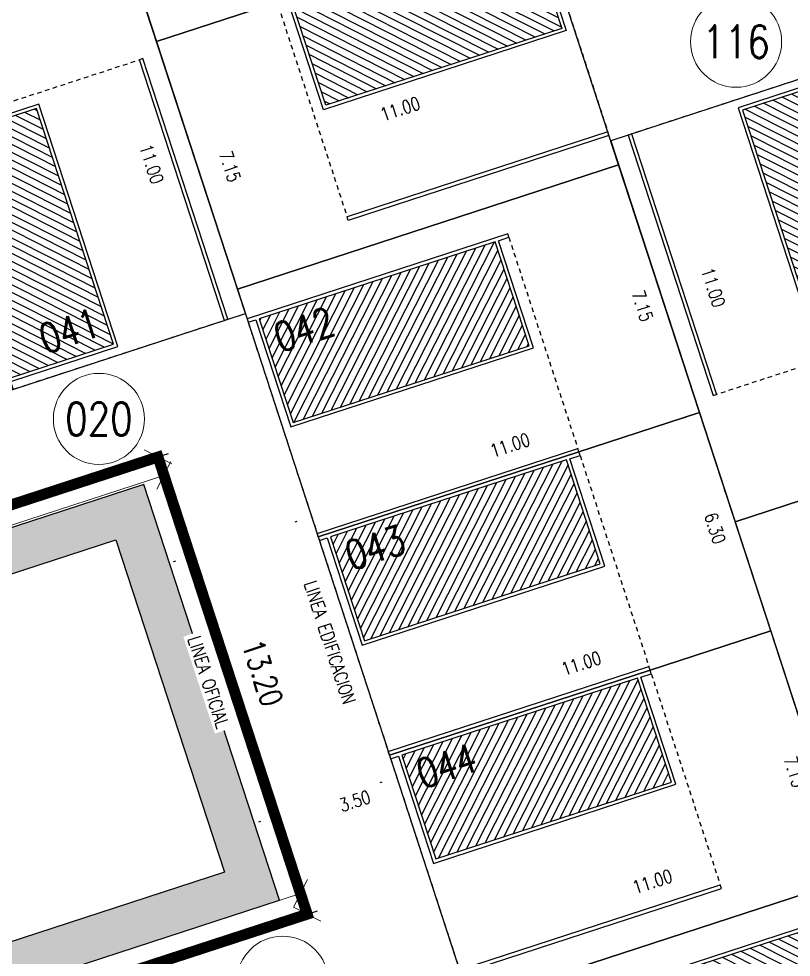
# Model space of a CAD drawing. Header units: metres. Extents: x 733085 to 734585, y 6084499 to 6087418.
# Drawn here: x 733601.61 to 733622.8, y 6086871.08 to 6086896.84 of the extents above; entities that cross this region are included whole.
import ezdxf

# ---------------------------------------------------------------- set-up
doc = ezdxf.new("R2010")
doc.units = ezdxf.units.M
doc.header["$LTSCALE"] = 5
doc.header["$MEASUREMENT"] = 0
doc.linetypes.add('HIDDEN', pattern=[0.375, 0.25, -0.125])
doc.layers.get('0').update_dxf_attribs({"color": 30})
doc.layers.get('DEFPOINTS').update_dxf_attribs({"color": 210})
doc.layers.add('U-ANNO-DIMS', color=210, linetype='Continuous', lineweight=18, plot=False)
doc.layers.add('U-ANNO-PATT', color=8, linetype='Continuous', lineweight=18)
doc.layers.add('U-ANNO-TEXT', color=3, linetype='Continuous', lineweight=18)
for name, color, linetype in [('U-BLDG', 7, 'Continuous'), ('U-PROP', 1, 'Continuous'), ('U-SDWK', 4, 'Continuous')]:
    doc.layers.add(name, color=color, linetype=linetype)
doc.styles.add('E-ROMANS', font='romans.shx', dxfattribs={"width": 0.8})
doc.dimstyles.new('E-0200_TICK_18', dxfattribs={"dimscale": 0.001, "dimtxt": 360, "dimasz": 360, "dimexe": 180, "dimexo": 120, "dimgap": 180, "dimtad": 0, "dimzin": 0, "dimdsep": 46, "dimtxsty": 'E-ROMANS', "dimblk": 'OBLIQUE', "dimcen": 180, "dimclrd": 256, "dimclre": 256, "dimclrt": 256, "dimadec": 0, "dimazin": 0, "dimtfac": 1, "dimtmove": 1, "dimatfit": 3, "dimldrblk": 'OPEN90', "dimfxl": 1, "dimtfill": 1, "dimtolj": 1, "dimtzin": 0, "dimarcsym": 0})
doc.dimstyles.new('E-0500_TICK_12', dxfattribs={"dimscale": 0.001, "dimtxt": 600, "dimasz": 600, "dimexe": 300, "dimexo": 200, "dimgap": 300, "dimtad": 0, "dimzin": 0, "dimdsep": 46, "dimtxsty": 'E-ROMANS', "dimblk": 'OBLIQUE', "dimcen": 300, "dimclrd": 256, "dimclre": 256, "dimclrt": 256, "dimadec": 0, "dimazin": 0, "dimtfac": 1, "dimtmove": 1, "dimatfit": 3, "dimldrblk": 'OPEN90', "dimfxl": 1, "dimtfill": 1, "dimtolj": 1, "dimtzin": 0, "dimlwd": -1, "dimarcsym": 0})

# ---------------------------------------------------------------- blocks, each defined once
blk = doc.blocks.new('casa')
h = blk.add_hatch()
h.set_pattern_fill('LINE', color=252, scale=0.06, angle=45, style=0)
h.set_pattern_definition([(45, (-8.755947228379299, 1.529366919320627), (-0.1347038418160373, 0.1347038418160373), [])])
h.paths.add_polyline_path([(3.102210664352354, 0.201001939683267), (0.1022257000274749, 0.201001939683267), (0.1022255927061355, -6.603990602145244), (3.102242964280038, -6.603990649458436)])
at = {"color": 252}
blk.add_line((0, -6.999999999999999), (0, 0.5220594658906643), dxfattribs=at)
at = {"color": 1, "linetype": 'HIDDEN', "ltscale": 0.1}
for p, q in [((0.1020175530240977, 0.5220594658906643), (6.197018523868451, 0.5220594658906643)), ((0.1020242458974394, -6.999991121657415), (6.197020108980382, -7.000001823261669))]:
    blk.add_line(p, q, dxfattribs=at)
for p, q in [((6.299037661988223, 0.5220096241100984), (6.197018523868451, 0.5220594658906643)), ((6.29904233262306, -6.999999999999999), (6.197020517026942, -7.000001823254377))]:
    blk.add_line(p, q)
for points in [[(-5.55495142862128e-06, 0.5220594658906643), (0.1020175530240977, 0.5220594658906643), (0.1020217302634023, 0.2990019400184858), (3.197017734193821, 0.2990019702894822), (3.197017734193764, -6.699994889408656), (0.1020242458974394, -6.699973233949492), (0.1020242458974394, -6.999991121657415), (0, -6.999999999999999)], [(6.197020517026999, 0.5220576407880637), (6.197020517026942, -7.000001823254364)]]:
    blk.add_lwpolyline(points)
for points in [[(6.197016530710016, 0.5220576426643229), (6.197020517026999, 0.5220576407880726)], [(6.197020517026942, -7.000001823254377), (6.197020108980382, -7.000001823261669)]]:
    blk.add_lwpolyline(points, close=True)
at = {"color": 252}
for points in [[(6.299037661988223, 0.5220096241100984), (6.29904233262306, -6.999999999999999)], [(0.1022255927061337, -6.603990602145244), (0.1022257000274749, 0.201001939683267), (3.102210664352356, 0.201001939683267), (3.102242964280038, -6.603990649458438), (0.1022041264433824, -6.603990602144903)]]:
    blk.add_lwpolyline(points, dxfattribs=at)
blk = doc.blocks.new('*D1779')
at = {"layer": 'DEFPOINTS', "color": 0, "transparency": 16777216}
for p in [(733612.2906516453, 6086875.061223435, -1.096660567607914e-08), (733612.2906516523, 6086875.061223414), (733608.9632685168, 6086873.975626333, -3.32281627217917e-09)]:
    blk.add_point(p, dxfattribs=at)
at = {"layer": 'U-ANNO-DIMS', "lineweight": -2, "transparency": 16777216}
for p, q in [((733612.3278721182, 6086874.947141726), (733612.3464823614, 6086874.89010085)), ((733609.0004889898, 6086873.861544623), (733609.019099233, 6086873.804503747))]:
    blk.add_line(p, q, dxfattribs=at)
at = {"layer": 'U-ANNO-DIMS', "transparency": 16777216, "insert": (733610.8298787227, 6086875.370922543), "char_height": 0.36, "attachment_point": 5, "rotation": 18.069512322321305, "style": 'E-ROMANS', "bg_fill": 3, "box_fill_scale": 1.25, "bg_fill_color": 256, "bg_fill_true_color": 13158600, "bg_fill_transparency": 0}
blk.add_mtext('\\A1;3.50', dxfattribs=at)
blk = doc.blocks.new('_Oblique')
at = {"color": 0, "linetype": 'ByBlock', "lineweight": -2}
blk.add_line((-0.5, -0.5), (0.5, 0.5), dxfattribs=at)
blk = doc.blocks.new('_Open90')
at = {"color": 0, "linetype": 'ByBlock', "lineweight": -2}
for p, q in [((-0.5, 0.5), (0, 0)), ((0, 0), (-1, 0)), ((0, 0), (-0.5, -0.5))]:
    blk.add_line(p, q, dxfattribs=at)
blk = doc.blocks.new('*D1935')
at = {"layer": 'DEFPOINTS', "color": 0, "transparency": 16777216}
for p in [(733605.4273667629, 6086884.813256292, -7.144717528567656e-09), (733609.5216187283, 6086872.264268252, -7.144700563671783e-09), (733609.5216187288, 6086872.264268253)]:
    blk.add_point(p, dxfattribs=at)
at = {"layer": 'U-ANNO-DIMS', "lineweight": -2, "transparency": 16777216}
for p, q in [((733605.4273667634, 6086884.813256292), (733605.712571037, 6086884.906307473)), ((733609.5216187288, 6086872.264268253), (733609.8068230024, 6086872.357319433))]:
    blk.add_line(p, q, dxfattribs=at)
at = {"layer": 'U-ANNO-DIMS', "transparency": 16777216}
blk.add_line((733605.4273667634, 6086884.813256292), (733609.5216187288, 6086872.264268253), dxfattribs=at)
for p, xscale, yscale, zscale, rotation in [((733605.4273667634, 6086884.813256292), 0.5999999999999999, 0.5999999999999999, 0.5999999999999999, 108.0695121443976), ((733609.5216187288, 6086872.264268253), 0.6000000000000001, 0.6000000000000001, 0.6000000000000001, 288.0695121443977)]:
    blk.add_blockref('_Oblique', p, dxfattribs=dict(at, xscale=xscale, yscale=yscale, zscale=zscale, rotation=rotation))
at = {"layer": 'U-ANNO-DIMS', "transparency": 16777216, "insert": (733608.2980659786, 6086878.886071924), "char_height": 0.6, "attachment_point": 5, "rotation": 288.06951214439766, "style": 'E-ROMANS', "bg_fill": 3, "box_fill_scale": 1.25, "bg_fill_color": 256, "bg_fill_true_color": 13158600, "bg_fill_transparency": 0}
blk.add_mtext('\\A1;13.20', dxfattribs=at)
blk = doc.blocks.new('*D1936')
at = {"layer": 'DEFPOINTS', "color": 0, "transparency": 16777216}
for p in [(733609.5216187288, 6086872.264268254, -7.144700563671783e-09), (733588.8480626568, 6086866.151359151), (733589.0344452441, 6086865.580091714, -1.428981213227434e-08)]:
    blk.add_point(p, dxfattribs=at)
at = {"layer": 'U-ANNO-DIMS', "lineweight": -2, "transparency": 16777216}
for p, q in [((733609.3352671585, 6086872.835440623), (733609.2421849591, 6086873.120739964)), ((733588.8480936738, 6086866.151264083), (733588.7550114745, 6086866.436563424))]:
    blk.add_line(p, q, dxfattribs=at)
at = {"layer": 'U-ANNO-DIMS', "transparency": 16777216}
for p, q in [((733609.3352361415, 6086872.835535691), (733588.8480626568, 6086866.151359151)), ((733599.0916493991, 6086869.493447421), (733599.3115041794, 6086868.161461229)), ((733599.3115041794, 6086868.161461229), (733599.8819127262, 6086868.347563593))]:
    blk.add_line(p, q, dxfattribs=at)
at = {"layer": 'U-ANNO-DIMS', "transparency": 16777216, "xscale": 0.6, "yscale": 0.6, "zscale": 0.6}
for p, rotation in [((733609.3352361415, 6086872.835535691), 18.06951237641768), ((733588.8480626568, 6086866.151359151), 198.0695123764177)]:
    blk.add_blockref('_Oblique', p, dxfattribs=dict(at, rotation=rotation))
at = {"layer": 'U-ANNO-DIMS', "transparency": 16777216, "insert": (733601.0797706734, 6086868.738378557), "char_height": 0.6, "attachment_point": 5, "rotation": 18.069512376417684, "style": 'E-ROMANS', "bg_fill": 3, "box_fill_scale": 1.25, "bg_fill_color": 256, "bg_fill_true_color": 13158600, "bg_fill_transparency": 0}
blk.add_mtext('\\A1;21.55', dxfattribs=at)
blk = doc.blocks.new('*D1937')
at = {"layer": 'DEFPOINTS', "color": 0, "transparency": 16777216}
for p in [(733605.4271558758, 6086884.813902666, -7.144717529441487e-09), (733605.5923968826, 6086884.307479381), (733584.9401562104, 6086878.129193365, -1.428981213227434e-08)]:
    blk.add_point(p, dxfattribs=at)
at = {"layer": 'U-ANNO-DIMS', "transparency": 16777216}
for p, q in [((733585.1053972172, 6086877.622770079), (733605.5923968826, 6086884.307479381)), ((733594.5015302536, 6086882.288000469), (733595.0719339603, 6086882.474117666)), ((733595.3488970499, 6086880.96512473), (733594.5015302536, 6086882.288000469))]:
    blk.add_line(p, q, dxfattribs=at)
at = {"layer": 'U-ANNO-DIMS', "lineweight": -2, "transparency": 16777216}
for p, q in [((733605.592365863, 6086884.307574447), (733605.6854554813, 6086884.022277527)), ((733585.1053661976, 6086877.622865146), (733585.1984558159, 6086877.337568226))]:
    blk.add_line(p, q, dxfattribs=at)
at = {"layer": 'U-ANNO-DIMS', "transparency": 16777216}
for p, xscale, yscale, zscale, rotation in [((733605.5923968826, 6086884.307479381), 0.5999999999999999, 0.5999999999999999, 0.5999999999999999, 18.07100233154065), ((733585.1053972172, 6086877.622770079), 0.6, 0.6, 0.6, 198.0710023315407)]:
    blk.add_blockref('_Oblique', p, dxfattribs=dict(at, xscale=xscale, yscale=yscale, zscale=zscale, rotation=rotation))
at = {"layer": 'U-ANNO-DIMS', "transparency": 16777216, "insert": (733596.2697817448, 6086882.864963782), "char_height": 0.6, "attachment_point": 5, "rotation": 18.071002331540647, "style": 'E-ROMANS', "bg_fill": 3, "box_fill_scale": 1.25, "bg_fill_color": 256, "bg_fill_true_color": 13158600, "bg_fill_transparency": 0}
blk.add_mtext('\\A1;21.55', dxfattribs=at)
blk = doc.blocks.new('*D2278')
at = {"layer": 'DEFPOINTS', "color": 0, "transparency": 16777216}
for p in [(733603.2980566088, 6086898.844473733, 1.428939229005814e-08), (733603.2980566046, 6086898.844473731), (733606.7099331748, 6086888.386983631, 1.428936514032699e-08)]:
    blk.add_point(p, dxfattribs=at)
at = {"layer": 'U-ANNO-DIMS', "lineweight": -2, "transparency": 16777216}
for p, q in [((733603.1839748987, 6086898.807253261), (733603.1269340401, 6086898.788643024)), ((733606.5958514647, 6086888.34976316), (733606.5388106061, 6086888.331152922))]:
    blk.add_line(p, q, dxfattribs=at)
at = {"layer": 'U-ANNO-DIMS', "transparency": 16777216, "insert": (733605.2521313075, 6086892.855183964), "char_height": 0.36, "attachment_point": 5, "rotation": 288.0695116789587, "style": 'E-ROMANS', "bg_fill": 3, "box_fill_scale": 1.25, "bg_fill_color": 256, "bg_fill_true_color": 13158600, "bg_fill_transparency": 0}
blk.add_mtext('\\A1;11.00', dxfattribs=at)
blk = doc.blocks.new('*D2294')
at = {"layer": 'DEFPOINTS', "color": 0, "transparency": 16777216}
for p in [(733604.246642337, 6086902.467375345, 1.428939229005814e-08), (733604.2466422596, 6086902.467375319), (733606.2007170506, 6086896.478085566, 1.428936515330791e-08)]:
    blk.add_point(p, dxfattribs=at)
at = {"layer": 'U-ANNO-DIMS', "lineweight": -2, "transparency": 16777216}
for p, q in [((733604.1325606268, 6086902.430154874), (733604.0755196947, 6086902.411544614)), ((733606.0866353405, 6086896.440865096), (733606.0295944088, 6086896.422254835))]:
    blk.add_line(p, q, dxfattribs=at)
at = {"layer": 'U-ANNO-DIMS', "transparency": 16777216, "insert": (733605.2382615446, 6086899.428036497), "char_height": 0.36, "attachment_point": 5, "rotation": 288.06951129917474, "style": 'E-ROMANS', "bg_fill": 3, "box_fill_scale": 1.25, "bg_fill_color": 256, "bg_fill_true_color": 13158600, "bg_fill_transparency": 0}
blk.add_mtext('\\A1;6.30', dxfattribs=at)
blk = doc.blocks.new('*D2295')
at = {"layer": 'DEFPOINTS', "color": 0, "transparency": 16777216}
for p in [(733606.2007171384, 6086896.478085595, -1.428981213227434e-08), (733608.4184369484, 6086889.680717071), (733608.4184369606, 6086889.680717075, -1.428981213227434e-08)]:
    blk.add_point(p, dxfattribs=at)
at = {"layer": 'U-ANNO-DIMS', "lineweight": -2, "transparency": 16777216}
for p, q in [((733606.0866354292, 6086896.440865123), (733606.0295945618, 6086896.422254882)), ((733608.3043552514, 6086889.643496603), (733608.247314384, 6086889.624886362))]:
    blk.add_line(p, q, dxfattribs=at)
at = {"layer": 'U-ANNO-DIMS', "transparency": 16777216, "insert": (733607.4048691997, 6086892.787328413), "char_height": 0.36, "attachment_point": 5, "rotation": 288.0695122056212, "style": 'E-ROMANS', "bg_fill": 3, "box_fill_scale": 1.25, "bg_fill_color": 256, "bg_fill_true_color": 13158600, "bg_fill_transparency": 0}
blk.add_mtext('\\A1;7.15', dxfattribs=at)
blk = doc.blocks.new('*D2296')
at = {"layer": 'DEFPOINTS', "color": 0, "transparency": 16777216}
for p in [(733617.5161778396, 6086892.648959974, -1.428936515330791e-08), (733619.7338976623, 6086885.851591455, -1.428936515330791e-08), (733619.733897652, 6086885.851591451)]:
    blk.add_point(p, dxfattribs=at)
at = {"layer": 'U-ANNO-DIMS', "lineweight": -2, "transparency": 16777216}
for p, q in [((733617.40209613, 6086892.611739501), (733617.3450552654, 6086892.593129262)), ((733619.6198159526, 6086885.814370982), (733619.5627750875, 6086885.795760742))]:
    blk.add_line(p, q, dxfattribs=at)
at = {"layer": 'U-ANNO-DIMS', "transparency": 16777216, "insert": (733618.7203299005, 6086888.958202792), "char_height": 0.36, "attachment_point": 5, "rotation": 288.0695122056212, "style": 'E-ROMANS', "bg_fill": 3, "box_fill_scale": 1.25, "bg_fill_color": 256, "bg_fill_true_color": 13158600, "bg_fill_transparency": 0}
blk.add_mtext('\\A1;7.15', dxfattribs=at)
blk = doc.blocks.new('*D2297')
at = {"layer": 'DEFPOINTS', "color": 0, "transparency": 16777216}
for p in [(733621.6879704387, 6086879.862300964, -1.428936515330791e-08), (733623.9056902609, 6086873.064932445, -1.428936515330791e-08), (733623.9056902512, 6086873.064932441)]:
    blk.add_point(p, dxfattribs=at)
at = {"layer": 'U-ANNO-DIMS', "lineweight": -2, "transparency": 16777216}
for p, q in [((733621.5738887291, 6086879.825080492), (733621.5168478645, 6086879.806470253)), ((733623.7916085513, 6086873.027711972), (733623.7345676867, 6086873.009101733))]:
    blk.add_line(p, q, dxfattribs=at)
at = {"layer": 'U-ANNO-DIMS', "transparency": 16777216, "insert": (733622.892122498, 6086876.171543789), "char_height": 0.36, "attachment_point": 5, "rotation": 288.0695122056212, "style": 'E-ROMANS', "bg_fill": 3, "box_fill_scale": 1.25, "bg_fill_color": 256, "bg_fill_true_color": 13158600, "bg_fill_transparency": 0}
blk.add_mtext('\\A1;7.15', dxfattribs=at)
blk = doc.blocks.new('*D2298')
at = {"layer": 'DEFPOINTS', "color": 0, "transparency": 16777216}
for p in [(733619.7338956327, 6086885.851590709, 1.428936514032699e-08), (733619.7338956355, 6086885.85159071), (733621.6879704394, 6086879.862300964, 1.428936514032699e-08)]:
    blk.add_point(p, dxfattribs=at)
at = {"layer": 'U-ANNO-DIMS', "lineweight": -2, "transparency": 16777216}
for p, q in [((733619.8479773423, 6086885.888811181), (733619.9050181999, 6086885.907421418)), ((733621.8020521491, 6086879.899521437), (733621.8590930067, 6086879.918131674))]:
    blk.add_line(p, q, dxfattribs=at)
at = {"layer": 'U-ANNO-DIMS', "transparency": 16777216, "insert": (733620.7109330345, 6086882.856945838), "char_height": 0.36, "attachment_point": 5, "rotation": 288.0695121939435, "style": 'E-ROMANS', "bg_fill": 3, "box_fill_scale": 1.25, "bg_fill_color": 256, "bg_fill_true_color": 13158600, "bg_fill_transparency": 0}
blk.add_mtext('\\A1;6.30', dxfattribs=at)
blk = doc.blocks.new('*D2335')
at = {"layer": 'DEFPOINTS', "color": 0, "transparency": 16777216}
for p in [(733617.0335583242, 6086895.988445738), (733617.0335583256, 6086895.988445734), (733606.5760223281, 6086892.576554257, -1.046745948684621e-08)]:
    blk.add_point(p, dxfattribs=at)
at = {"layer": 'U-ANNO-DIMS', "lineweight": -2, "transparency": 16777216}
for p, q in [((733617.070778795, 6086895.874364029), (733617.0893890318, 6086895.81732317)), ((733606.613242799, 6086892.462472548), (733606.6318530357, 6086892.405431689))]:
    blk.add_line(p, q, dxfattribs=at)
at = {"layer": 'U-ANNO-DIMS', "transparency": 16777216, "insert": (733612.0735103486, 6086894.370173073), "char_height": 0.36, "attachment_point": 5, "rotation": 18.069511387459915, "style": 'E-ROMANS', "bg_fill": 3, "box_fill_scale": 1.25, "bg_fill_color": 256, "bg_fill_true_color": 13158600, "bg_fill_transparency": 0}
blk.add_mtext('\\A1;11.00', dxfattribs=at)
blk = doc.blocks.new('*D2339')
at = {"layer": 'DEFPOINTS', "color": 0, "transparency": 16777216}
for p in [(733621.999445491, 6086880.767955814), (733621.9994454898, 6086880.767955816), (733611.5419094949, 6086877.356064333, -1.046747458446808e-08)]:
    blk.add_point(p, dxfattribs=at)
at = {"layer": 'U-ANNO-DIMS', "lineweight": -2, "transparency": 16777216}
for p, q in [((733621.9622250199, 6086880.882037523), (733621.9436147835, 6086880.939078381)), ((733611.5046890238, 6086877.470146042), (733611.4860787874, 6086877.5271869))]:
    blk.add_line(p, q, dxfattribs=at)
at = {"layer": 'U-ANNO-DIMS', "transparency": 16777216, "insert": (733617.0393975147, 6086879.149683141), "char_height": 0.36, "attachment_point": 5, "rotation": 18.069511387459915, "style": 'E-ROMANS', "bg_fill": 3, "box_fill_scale": 1.25, "bg_fill_color": 256, "bg_fill_true_color": 13158600, "bg_fill_transparency": 0}
blk.add_mtext('\\A1;11.00', dxfattribs=at)
blk = doc.blocks.new('*D2340')
at = {"layer": 'DEFPOINTS', "color": 0, "transparency": 16777216}
for p in [(733623.9535202975, 6086874.77866607), (733623.9535202996, 6086874.778666062), (733613.495984301, 6086871.366774588, -1.046747458446808e-08)]:
    blk.add_point(p, dxfattribs=at)
at = {"layer": 'U-ANNO-DIMS', "lineweight": -2, "transparency": 16777216}
for p, q in [((733623.9907407684, 6086874.664584359), (733624.0093510058, 6086874.607543498)), ((733613.5332047718, 6086871.252692878), (733613.5518150092, 6086871.195652017))]:
    blk.add_line(p, q, dxfattribs=at)
at = {"layer": 'U-ANNO-DIMS', "transparency": 16777216, "insert": (733618.9934723196, 6086873.160393406), "char_height": 0.36, "attachment_point": 5, "rotation": 18.069511387459915, "style": 'E-ROMANS', "bg_fill": 3, "box_fill_scale": 1.25, "bg_fill_color": 256, "bg_fill_true_color": 13158600, "bg_fill_transparency": 0}
blk.add_mtext('\\A1;11.00', dxfattribs=at)
blk = doc.blocks.new('*D2341')
at = {"layer": 'DEFPOINTS', "color": 0, "transparency": 16777216}
for p in [(733620.0456688241, 6086886.756331751), (733620.045668825, 6086886.756331747), (733609.5881328275, 6086883.344440269, -1.046748968208995e-08)]:
    blk.add_point(p, dxfattribs=at)
at = {"layer": 'U-ANNO-DIMS', "lineweight": -2, "transparency": 16777216}
for p, q in [((733620.0828892952, 6086886.642250041), (733620.1014995314, 6086886.585209183)), ((733609.6253532986, 6086883.23035856), (733609.6439635349, 6086883.173317702))]:
    blk.add_line(p, q, dxfattribs=at)
at = {"layer": 'U-ANNO-DIMS', "transparency": 16777216, "insert": (733615.0856208494, 6086885.138059087), "char_height": 0.36, "attachment_point": 5, "rotation": 18.069511387459915, "style": 'E-ROMANS', "bg_fill": 3, "box_fill_scale": 1.25, "bg_fill_color": 256, "bg_fill_true_color": 13158600, "bg_fill_transparency": 0}
blk.add_mtext('\\A1;11.00', dxfattribs=at)
blk = doc.blocks.new('*D2386')
at = {"layer": 'DEFPOINTS', "color": 0, "transparency": 16777216}
for p in [(733619.2026464241, 6086893.93571883, 1.379000261183473e-08), (733619.2026464264, 6086893.935718831), (733622.6145229903, 6086883.478228728, 1.378997546210358e-08)]:
    blk.add_point(p, dxfattribs=at)
at = {"layer": 'U-ANNO-DIMS', "lineweight": -2, "transparency": 16777216}
for p, q in [((733619.3167281342, 6086893.972939301), (733619.3737689913, 6086893.991549538)), ((733622.7286047004, 6086883.5154492), (733622.7856455576, 6086883.534059437))]:
    blk.add_line(p, q, dxfattribs=at)
at = {"layer": 'U-ANNO-DIMS', "transparency": 16777216, "insert": (733620.6604481807, 6086889.467518464), "char_height": 0.36, "attachment_point": 5, "rotation": 288.0695116789587, "style": 'E-ROMANS', "bg_fill": 3, "box_fill_scale": 1.25, "bg_fill_color": 256, "bg_fill_true_color": 13158600, "bg_fill_transparency": 0}
blk.add_mtext('\\A1;11.00', dxfattribs=at)
blk = doc.blocks.new('*D2388')
at = {"layer": 'DEFPOINTS', "color": 0, "transparency": 16777216}
for p in [(733627.4931540589, 6086885.852933545), (733627.4933197948, 6086885.85242556, 1.811138137194992e-08), (733621.0286895956, 6086883.743265453, 1.811139541122204e-08)]:
    blk.add_point(p, dxfattribs=at)
at = {"layer": 'U-ANNO-DIMS', "lineweight": -2, "transparency": 16777216}
for p, q in [((733627.4560993223, 6086885.96650727), (733627.4373233502, 6086886.024056109)), ((733620.9914691232, 6086883.857347162), (733620.9726931511, 6086883.914896001))]:
    blk.add_line(p, q, dxfattribs=at)
at = {"layer": 'U-ANNO-DIMS', "transparency": 16777216, "insert": (733624.2525004172, 6086884.795632943), "char_height": 0.36, "attachment_point": 5, "rotation": 18.06951218665982, "style": 'E-ROMANS', "bg_fill": 3, "box_fill_scale": 1.25, "bg_fill_color": 256, "bg_fill_true_color": 13158600, "bg_fill_transparency": 0}
blk.add_mtext('\\A1;6.80', dxfattribs=at)
blk = doc.blocks.new('*D2486')
at = {"layer": 'DEFPOINTS', "color": 0, "transparency": 16777216}
for p in [(733605.7434221588, 6086881.910119331), (733605.7434221653, 6086881.910119333), (733608.0766957903, 6086874.758574906, -1.046748268017947e-08)]:
    blk.add_point(p, dxfattribs=at)
at = {"layer": 'U-ANNO-DIMS', "lineweight": -2, "transparency": 16777216}
for p, q in [((733605.8575038689, 6086881.947339801), (733605.9145447307, 6086881.965950038)), ((733608.1907775004, 6086874.795795376), (733608.2478183617, 6086874.814405614))]:
    blk.add_line(p, q, dxfattribs=at)
at = {"layer": 'U-ANNO-DIMS', "transparency": 16777216, "insert": (733606.8120549035, 6086878.634731916), "char_height": 0.36, "attachment_point": 5, "rotation": 288.06951103383506, "style": 'E-ROMANS', "bg_fill": 3, "box_fill_scale": 1.25, "bg_fill_color": 256, "bg_fill_true_color": 13158600, "bg_fill_transparency": 0}
blk.add_mtext('\\A1;LINEA OFICIAL', dxfattribs=at)
blk = doc.blocks.new('*D2487')
at = {"layer": 'DEFPOINTS', "color": 0, "transparency": 16777216}
for p in [(733609.072882544, 6086882.996394154), (733609.072882557, 6086882.996394157), (733611.4061561751, 6086875.84484973, -1.046748268017948e-08)]:
    blk.add_point(p, dxfattribs=at)
at = {"layer": 'U-ANNO-DIMS', "lineweight": -2, "transparency": 16777216}
for p, q in [((733609.1869642541, 6086883.033614624), (733609.2440051225, 6086883.052224863)), ((733611.5202378852, 6086875.882070201), (733611.5772787535, 6086875.90068044))]:
    blk.add_line(p, q, dxfattribs=at)
at = {"layer": 'U-ANNO-DIMS', "transparency": 16777216, "insert": (733610.1415152946, 6086879.72100674), "char_height": 0.36, "attachment_point": 5, "rotation": 288.06951103383506, "style": 'E-ROMANS', "bg_fill": 3, "box_fill_scale": 1.25, "bg_fill_color": 256, "bg_fill_true_color": 13158600, "bg_fill_transparency": 0}
blk.add_mtext('\\A1;LINEA EDIFICACION', dxfattribs=at)

msp = doc.modelspace()

# ---------------------------------------------------------------- linework, layer by layer
at = {"layer": 'U-ANNO-TEXT'}
for centre in [(733621.2868308226, 6086896.209523596), (733603.8077031396, 6086885.857439931), (733608.847013961, 6086870.411822113)]:
    msp.add_circle(centre, 1.25, dxfattribs=at)
at = {"layer": 'U-BLDG'}
for points in [[(733613.8929196176, 6086905.614584479), (733603.435429586, 6086902.202707833), (733605.3895043925, 6086896.213418088), (733615.8469944241, 6086899.625294734)], [(733605.3895043926, 6086896.213418088), (733607.6072242127, 6086889.416049567), (733618.0647142439, 6086892.827926213), (733615.8469944238, 6086899.625294734)], [(733597.9478367892, 6086897.098902851), (733601.359713435, 6086886.64141282), (733607.8243436351, 6086888.750572928), (733604.412466989, 6086899.208062958)], [(733607.607224213, 6086889.416049568), (733609.824944033, 6086882.618681047), (733620.2824340642, 6086886.030557693), (733618.0647142441, 6086892.827926214)], [(733620.2824340626, 6086886.030557693), (733609.824944031, 6086882.618681047), (733611.7790188375, 6086876.629391302), (733622.2365088691, 6086880.041267948)], [(733611.7790188376, 6086876.629391302), (733613.9967386577, 6086869.832022781), (733624.4542286888, 6086873.243899427), (733622.2365088688, 6086880.041267948)], [(733613.996738658, 6086869.832022782), (733616.2144584781, 6086863.034654262), (733626.6719485093, 6086866.446530907), (733624.4542286892, 6086873.243899428)]]:
    msp.add_lwpolyline(points, close=True, dxfattribs=at)
at = {"layer": 'U-BLDG', "elevation": 7.144379647631845e-09}
for points in [[(733617.8475948899, 6086893.493402875), (733621.2594715358, 6086883.035912843), (733627.7241017359, 6086885.145072952), (733624.3122250898, 6086895.602562982)], [(733621.2594715361, 6086883.035912842), (733624.671348182, 6086872.578422811), (733631.1359783821, 6086874.687582919), (733627.724101736, 6086885.145072949)]]:
    msp.add_lwpolyline(points, close=True, dxfattribs=at)
at = {"layer": 'U-PROP', "ltscale": 0.3}
msp.add_lwpolyline([(733584.9402987104, 6086878.1287566), (733605.4273587788, 6086884.812896045), (733609.5215053047, 6086872.264231206), (733589.0344452295, 6086865.580091758), (733584.9402987104, 6086878.1287566)], dxfattribs=at)
at = {"layer": 'U-SDWK'}
for points in [[(733584.0950437613, 6086864.599324062), (733608.7650998519, 6086872.648214165), (733605.0430526031, 6086884.056385107), (733580.3729965207, 6086876.007495007)], [(733580.7452012448, 6086874.866677913), (733604.2744402338, 6086882.543363288), (733607.2520780327, 6086873.416826534), (733583.7228390372, 6086865.740141157)]]:
    msp.add_lwpolyline(points, dxfattribs=at)

# ---------------------------------------------------------------- block references
at = {"layer": 'U-BLDG', "rotation": 288.0694766142151}
for p in [(733615.350684701, 6086899.463367129, 7.144752686395331e-09), (733624.2218620513, 6086872.272979216, 1.428905728339154e-08)]:
    msp.add_blockref('casa', p, dxfattribs=at)
at = {"layer": 'U-BLDG', "xscale": -1}
for p, rotation in [((733601.1977860613, 6086887.137724803, -3.322717683806929e-09), 198.0695109923648), ((733624.4741526829, 6086895.10625097, 1.711278513265059e-08), 18.06951098754083), ((733608.3674777217, 6086888.768983117, 7.144699982101531e-09), 108.0695477674093), ((733610.3212543885, 6086882.780607181, 7.144706984076653e-09), 108.0695477674093), ((733612.2753291951, 6086876.791317437, 7.144706984076653e-09), 108.0695477674093)]:
    msp.add_blockref('casa', p, dxfattribs=dict(at, rotation=rotation))

# ---------------------------------------------------------------- texts
at = {"layer": 'U-ANNO-TEXT', "attachment_point": 5, "style": 'E-ROMANS'}
for s, insert, char_height, rotation in [('116', (733621.2868308226, 6086896.209523596), 0.9, 359.9999999750137), ('041', (733602.9946500541, 6086888.273277232), 0.8000000000000003, 18.06951100145558), ('042', (733609.4381501237, 6086888.313667956), 0.8000000000000003, 18.06951100145558), ('020', (733603.8077031396, 6086885.857439931), 0.9, 359.9999999750137), ('043', (733611.3919267906, 6086882.325292019), 0.8000000000000003, 18.06951100145558), ('044', (733613.3460015971, 6086876.336002275), 0.8000000000000003, 18.06951100145558)]:
    msp.add_mtext(s, dxfattribs=dict(at, insert=insert, char_height=char_height, rotation=rotation))

# ---------------------------------------------------------------- next in the draw order: dimensions: what is measured, and where the dimension line sits
at = {"layer": 'U-ANNO-DIMS'}
dim = msp.add_linear_dim(base=(733612.2906516523, 6086875.061223414, 1.811170683422433e-08), p1=(733608.963268517, 6086873.975626333, 1.478889056204516e-08), p2=(733612.2906516453, 6086875.061223435, 7.145101158145187e-09), angle=18.069512322321298, dimstyle='E-0200_TICK_18', override={"dimsd1": 1, "dimsd2": 1}, dxfattribs=at)
dim.commit()
dim.dimension.update_dxf_attribs({"geometry": '*D1779', "text_midpoint": (733610.4126656142, 6086875.234801957, 1.811170683422433e-08), "dimtype": 161})

# ---------------------------------------------------------------- next in the draw order: dimensions: what is measured, and where the dimension line sits
dim = msp.add_linear_dim(base=(733609.5216187288, 6086872.264268253, 1.428981213227434e-08), p1=(733605.4273667628, 6086884.813256293, 7.145094603706687e-09), p2=(733609.5216187281, 6086872.264268253, 7.14511156860256e-09), angle=288.06951214439766, dimstyle='E-0500_TICK_12', override={"dimfxl": 0.1, "dimfxlon": 1}, dxfattribs=at)
dim.commit()
dim.dimension.update_dxf_attribs({"geometry": '*D1935', "text_midpoint": (733608.2980659786, 6086878.886071924, 1.428981213227434e-08), "dimtype": 161})

# ---------------------------------------------------------------- next in the draw order: dimensions: what is measured, and where the dimension line sits
for base, p1, p2, angle, picture, middle in [((733605.5923968826, 6086884.307479381, 1.428981213227434e-08), (733584.9401562104, 6086878.129193366), (733605.4271558757, 6086884.813902667, 7.145094602832856e-09), 18.071002331540644, '*D1937', (733595.3571358139, 6086882.567176266, 1.428981213227434e-08)), ((733588.8480626568, 6086866.151359151, 1.428981213227434e-08), (733609.5216187286, 6086872.264268254, 7.14511156860256e-09), (733589.0344452439, 6086865.580091714), 198.06951237641766, '*D1936', (733600.1671169989, 6086868.440614775, 1.428981213227434e-08))]:
    dim = msp.add_linear_dim(base=base, p1=p1, p2=p2, angle=angle, dimstyle='E-0500_TICK_12', override={"dimfxl": 0.1, "dimfxlon": 1}, dxfattribs=at)
    dim.commit()
    dim.dimension.update_dxf_attribs({"geometry": picture, "text_midpoint": middle, "dimtype": 161})

# ---------------------------------------------------------------- next in the draw order: hatches: boundary and pattern name
at = {"layer": 'U-ANNO-PATT'}
h = msp.add_hatch(dxfattribs=at)
h.set_pattern_fill('DOTS', color=256, scale=0.09999999999999999, angle=16.04581036123384, style=0)
h.set_pattern_definition([(320.1611329241785, (732829.9147037377, 6086145.099157768), (0.162648151541222, 0.07104598458198513), [0, -0.15875])])
h.paths.add_polyline_path([(733671.0550000832, 6086975.598977002), (733667.5536883881, 6086994.180349422), (733661.6786807802, 6087027.396808765), (733660.6325571652, 6087026.421508518), (733666.3731981703, 6086993.964738881), (733668.1250970076, 6086984.667456154), (733669.8901190693, 6086975.300528813), (733702.9708142815, 6086873.907343223), (733736.0799231722, 6086772.427068973), (733742.2856529154, 6086763.268173862), (733743.2783339274, 6086763.940777927), (733737.1682626712, 6086772.960118887)])
h.paths.add_polyline_path([(733707.0700634035, 6086763.87492471), (733722.3772636353, 6086765.359377164), (733724.4542751563, 6086766.766429903), (733706.8231051327, 6086765.056604904), (733668.1779258533, 6086752.448169795), (733674.5388761904, 6086732.951692686), (733675.5726431609, 6086733.652008804), (733669.6909476721, 6086751.679557424)], flags=17)
h.paths.add_polyline_path([(733598.3451265318, 6086708.081326997), (733598.4877286644, 6086708.127852586), (733601.2381133763, 6086706.73066189), (733672.1002942845, 6086729.850265097), (733727.4329168805, 6086767.334851643), (733729.0793244307, 6086762.288569988), (733729.8479367567, 6086763.801591936), (733717.3713017392, 6086802.042800445), (733715.8525469459, 6086802.828984487), (733727.0456237034, 6086768.521915623), (733724.4542751614, 6086766.766429904), (733671.5672930831, 6086730.938620489), (733601.3384505992, 6086708.025651243), (733597.7722239323, 6086709.837288248), (733589.1050817601, 6086736.402303021), (733588.0970272096, 6086739.492016251), (733587.3284148836, 6086737.9789943), (733599.3613647622, 6086701.097692189), (733600.8743865335, 6086700.329079736)])
h.paths.add_polyline_path([(733663.467342452, 6086967.259827657), (733661.5308615358, 6086973.19519169), (733653.1572685564, 6087019.453637822), (733652.1122712592, 6087018.489617446), (733660.3646405074, 6086972.900850559), (733662.6987301008, 6086965.746805658)])
h.paths.add_polyline_path([(733665.8112566308, 6086960.075670151), (733664.2982347215, 6086960.844282675), (733665.3062892529, 6086957.754569496), (733674.9039432913, 6086928.337511993), (733675.9119978282, 6086925.247798808), (733676.6806101523, 6086926.760820755)], flags=17)
h.paths.add_polyline_path([(733679.0245243096, 6086919.576663342), (733677.5115024508, 6086920.34527584), (733678.5195569864, 6086917.255562659), (733687.6829722143, 6086889.16945849), (733688.6910267152, 6086886.079745236), (733689.4596390784, 6086887.59276726)], flags=17)
h.paths.add_polyline_path([(733691.8035531886, 6086880.408609805), (733690.2905313327, 6086881.177222283), (733691.298585873, 6086878.087509085), (733700.462001062, 6086850.00140488), (733701.4700556041, 6086846.911691745), (733702.2386679209, 6086848.424713654)], flags=17)
h.paths.add_polyline_path([(733704.5825820804, 6086841.240556293), (733703.0695602221, 6086842.009168789), (733704.0776147698, 6086838.919455571), (733713.2410299953, 6086810.833351404), (733714.2490845249, 6086807.74363815), (733715.0176968867, 6086809.256660091)], flags=17)
h.paths.add_polyline_path([(733634.4623766015, 6086947.510914115), (733634.0901718774, 6086948.65173121), (733603.1455082444, 6086938.555678067), (733603.5177129693, 6086937.414860972)])
h.paths.add_polyline_path([(733617.3982033421, 6086966.804455393), (733616.592542105, 6086967.693786587), (733598.875441176, 6086951.643543911), (733599.2832017303, 6086950.393747281)])
h.paths.add_polyline_path([(733644.3258017882, 6086917.279261115), (733643.9535970641, 6086918.42007821), (733616.9066113695, 6086909.595687432), (733620.6286586102, 6086898.187516487), (733647.6756443048, 6086907.011907266), (733647.303439581, 6086908.15272436), (733621.3972709805, 6086899.700538306), (733618.4196331883, 6086908.827075061)])
h.paths.add_polyline_path([(733631.1986621148, 6086869.659021507), (733656.059081772, 6086877.770019915), (733655.6868770476, 6086878.91083701), (733629.6856402965, 6086870.427633877), (733633.4076875381, 6086859.019462932), (733659.4089242883, 6086867.502666065), (733659.0367195642, 6086868.64348316), (733634.1762999084, 6086860.53248475)])
h.paths.add_polyline_path([(733669.8838595067, 6086838.94315397), (733669.5116547827, 6086840.083971064), (733642.4646691672, 6086831.25958031), (733646.1867164203, 6086819.851409368), (733673.2337020248, 6086828.675800118), (733672.8614973007, 6086829.816617212), (733646.9553287906, 6086821.364431187), (733643.9776909875, 6086830.49096794)])
h.paths.add_polyline_path([(733682.662888365, 6086799.775100401), (733682.2906836409, 6086800.915917496), (733655.2438116869, 6086792.091563825), (733658.9658589395, 6086780.683392886), (733686.0127308816, 6086789.50774655), (733685.6405261573, 6086790.648563646), (733659.7344713084, 6086782.196414704), (733656.7568335072, 6086791.322951456)], flags=17)
h.paths.add_polyline_path([(733587.5105685982, 6086939.728705668), (733587.1028080442, 6086940.978502297), (733564.8206883261, 6086920.792726406), (733564.8229225035, 6086920.790260204), (733555.8038592979, 6086912.62414939), (733555.9996943412, 6086912.023909924), (733557.4513746568, 6086912.497537358)])
h.paths.add_polyline_path([(733591.495630318, 6086921.711130736), (733594.4732681095, 6086912.584593982), (733575.6973201721, 6086906.458724591), (733576.0695248962, 6086905.317907496), (733595.9862899288, 6086911.815981611), (733592.2642426871, 6086923.224152557), (733572.3474776559, 6086916.72607844), (733572.7196823801, 6086915.585261345)])
h.paths.add_polyline_path([(733572.7196823801, 6086915.585261345), (733572.3474776559, 6086916.72607844), (733567.5940730944, 6086915.175225422), (733567.9662778185, 6086914.034408327)], flags=17)
h.paths.add_polyline_path([(733576.0695248962, 6086905.317907496), (733575.6973201721, 6086906.458724591), (733570.9439156104, 6086904.907871574), (733571.3161203346, 6086903.76705448)])
h.paths.add_polyline_path([(733526.8222323081, 6086897.493143046), (733524.640883446, 6086900.98077885), (733520.9372661272, 6086906.902283926), (733519.9039453765, 6086906.291423353), (733524.7477138329, 6086898.546994857)])
h.paths.add_polyline_path([(733531.0101899382, 6086890.797253533), (733529.4252705697, 6086893.33129182), (733528.7909128981, 6086892.082551657), (733546.057115255, 6086864.476593447), (733546.6474140604, 6086862.667312358), (733548.1604359206, 6086861.898699859), (733547.1523813918, 6086864.988413031)], flags=17)
h.paths.add_polyline_path([(733604.2744402332, 6086882.543363289), (733607.2520780324, 6086873.416826535), (733583.7228390363, 6086865.740141159), (733584.0950437604, 6086864.599324064), (733608.7650998507, 6086872.648214167), (733605.043052603, 6086884.056385108), (733580.37299652, 6086876.007495009), (733580.7452012443, 6086874.866677915)])
h.paths.add_polyline_path([(733550.7679950683, 6086853.906463715), (733549.7599405342, 6086856.9961769), (733548.9913282072, 6086855.483154949), (733559.4264429323, 6086823.499258804), (733560.9394648048, 6086822.7306463), (733559.9314102688, 6086825.820359481)], flags=17)
h.paths.add_polyline_path([(733617.0534691291, 6086843.375309721), (733620.0311069282, 6086834.248772967), (733596.5018678983, 6086826.572087579), (733596.8740726225, 6086825.431270485), (733621.5441287467, 6086833.480160599), (733617.8220814981, 6086844.888331541), (733593.1520253815, 6086836.83944143), (733593.5242301057, 6086835.698624334)])
h.paths.add_polyline_path([(733629.8324979546, 6086804.207256133), (733632.8101357532, 6086795.08071938), (733609.2808967588, 6086787.404034002), (733609.6531014828, 6086786.263216908), (733634.3231575723, 6086794.31210701), (733630.6011103236, 6086805.720277952), (733605.9310542416, 6086797.671387853), (733606.3032589657, 6086796.530570758)])
h.paths.add_polyline_path([(733563.547023955, 6086814.738410128), (733562.5389694272, 6086817.828123333), (733561.7703570926, 6086816.315101366), (733572.2054718174, 6086784.331205221), (733573.7184937055, 6086783.562592709), (733572.710439158, 6086786.652305928)], flags=17)
h.paths.add_polyline_path([(733576.3260528352, 6086775.570356562), (733575.3179983107, 6086778.66006979), (733574.5493859675, 6086777.147047806), (733584.9845007486, 6086745.163151661), (733586.4975226129, 6086744.394539145), (733585.4894680679, 6086747.484252357)], flags=17)
h.paths.add_polyline_path([(733538.207707855, 6086860.808552984), (733513.3666223348, 6086900.525565095), (733512.4616630676, 6086899.70947458), (733537.1124417164, 6086860.296733405), (733577.8340412867, 6086735.483979183), (733587.314733906, 6086706.425411599), (733585.5030970545, 6086702.859184753), (733558.3036037887, 6086693.985036504), (733557.6864900573, 6086692.521442861), (733586.3478440001, 6086701.872539883), (733587.7450343675, 6086704.62292476), (733587.8876364997, 6086704.669450349), (733590.41689654, 6086696.91720299), (733591.1855087428, 6086698.430224693)])
h.paths.add_polyline_path([(733647.1021864337, 6086755.144053429), (733643.3801391855, 6086766.552224372), (733618.7100831028, 6086758.503334271), (733619.0822878272, 6086757.362517176), (733642.6115268163, 6086765.039202551), (733645.5891646148, 6086755.912665797), (733622.0599256202, 6086748.235980421), (733622.4321303442, 6086747.095163328)], flags=17)

# ---------------------------------------------------------------- next in the draw order: linework, layer by layer
at = {"layer": 'U-BLDG', "ltscale": 0.3, "const_width": 0.3}
msp.add_lwpolyline([(733568.7787232025, 6086872.855856342), (733584.9402987103, 6086878.128756601), (733605.4273587788, 6086884.812896046), (733609.5215053047, 6086872.264231207), (733589.0344452298, 6086865.580091758), (733589.0344452439, 6086865.580091715), (733572.8728697193, 6086860.3071915)], dxfattribs=at)

# ---------------------------------------------------------------- next in the draw order: dimensions: what is measured, and where the dimension line sits
at = {"layer": 'U-ANNO-DIMS'}
for base, p1, p2, angle, picture, middle in [((733603.2980566046, 6086898.844473731, -1.428939229005815e-08), (733606.7099331749, 6086888.38698363), (733603.2980566091, 6086898.844473731), 108.06951167895869, '*D2278', (733605.2521313075, 6086892.855183964, -1.428939229005815e-08)), ((733619.733897652, 6086885.851591451), (733617.5161778398, 6086892.648959974, -1.428936515330791e-08), (733619.7338976619, 6086885.851591454, -1.428936515330791e-08), 288.0695122056212, '*D2296', (733618.7203299005, 6086888.958202792)), ((733623.9056902512, 6086873.064932441), (733621.6879704385, 6086879.862300965, -1.428936515330791e-08), (733623.9056902606, 6086873.064932445, -1.428936515330791e-08), 288.0695122056212, '*D2297', (733622.892122498, 6086876.171543789))]:
    dim = msp.add_linear_dim(base=base, p1=p1, p2=p2, angle=angle, dimstyle='E-0200_TICK_18', override={"dimsd1": 1, "dimsd2": 1}, dxfattribs=at)
    dim.commit()
    dim.dimension.update_dxf_attribs({"geometry": picture, "text_midpoint": middle, "dimtype": 161})
dim = msp.add_linear_dim(base=(733605.7434221653, 6086881.910119333), p1=(733608.0766957899, 6086874.758574908, -1.046748268017947e-08), p2=(733605.7434221593, 6086881.910119331), angle=108.06951103163487, text='LINEA OFICIAL', dimstyle='E-0200_TICK_18', override={"dimsd1": 1, "dimsd2": 1}, dxfattribs=at)
dim.commit()
dim.dimension.update_dxf_attribs({"geometry": '*D2486', "text_midpoint": (733606.8120549035, 6086878.634731916), "dimtype": 161})

# ---------------------------------------------------------------- next in the draw order: dimensions: what is measured, and where the dimension line sits
for base, p1, p2, angle, picture, middle in [((733604.2466422596, 6086902.467375319, -1.428936515330791e-08), (733606.2007170508, 6086896.478085566), (733604.2466423365, 6086902.467375345), 108.06951129917475, '*D2294', (733605.2382615446, 6086899.428036497, -1.428936515330791e-08)), ((733619.7338956355, 6086885.85159071, -1.428936514032699e-08), (733621.6879704399, 6086879.862300964), (733619.733895633, 6086885.851590709), 108.06951219394357, '*D2298', (733620.7109330345, 6086882.856945838, -1.428936514032699e-08)), ((733623.9535202996, 6086874.778666062), (733613.4959843007, 6086871.366774588, -1.046747458446808e-08), (733623.953520297, 6086874.778666069), 18.069511387459915, '*D2340', (733618.9934723196, 6086873.160393406))]:
    dim = msp.add_linear_dim(base=base, p1=p1, p2=p2, angle=angle, dimstyle='E-0200_TICK_18', override={"dimsd1": 1, "dimsd2": 1}, dxfattribs=at)
    dim.commit()
    dim.dimension.update_dxf_attribs({"geometry": picture, "text_midpoint": middle, "dimtype": 161})

# ---------------------------------------------------------------- next in the draw order: dimensions: what is measured, and where the dimension line sits
for base, p1, p2, angle, picture, middle in [((733608.4184369484, 6086889.680717071, 1.428981213227434e-08), (733606.2007171384, 6086896.478085595), (733608.4184369604, 6086889.680717075), 288.0695122056212, '*D2295', (733607.4048691997, 6086892.787328413, 1.428981213227434e-08)), ((733620.045668825, 6086886.756331747), (733609.5881328278, 6086883.344440269, -1.046748968208995e-08), (733620.045668824, 6086886.75633175), 18.069511387459915, '*D2341', (733615.0856208494, 6086885.138059087)), ((733621.9994454898, 6086880.767955816), (733611.541909495, 6086877.356064332, -1.046747458446808e-08), (733621.9994454912, 6086880.767955813), 18.069511387459915, '*D2339', (733617.0393975147, 6086879.149683141))]:
    dim = msp.add_linear_dim(base=base, p1=p1, p2=p2, angle=angle, dimstyle='E-0200_TICK_18', override={"dimsd1": 1, "dimsd2": 1}, dxfattribs=at)
    dim.commit()
    dim.dimension.update_dxf_attribs({"geometry": picture, "text_midpoint": middle, "dimtype": 161})

# ---------------------------------------------------------------- next in the draw order: dimensions: what is measured, and where the dimension line sits
for base, p1, p2, angle, picture, middle in [((733617.0335583256, 6086895.988445734), (733606.5760223281, 6086892.576554256, -1.046745948684621e-08), (733617.0335583243, 6086895.988445737), 18.069511392071632, '*D2335', (733612.0735103486, 6086894.370173073)), ((733619.2026464264, 6086893.935718831), (733622.6145229904, 6086883.478228728, 1.378997546210358e-08), (733619.2026464246, 6086893.935718829, 1.379000261183473e-08), 108.06951167895869, '*D2386', (733620.6604481807, 6086889.467518464))]:
    dim = msp.add_linear_dim(base=base, p1=p1, p2=p2, angle=angle, dimstyle='E-0200_TICK_18', override={"dimsd1": 1, "dimsd2": 1}, dxfattribs=at)
    dim.commit()
    dim.dimension.update_dxf_attribs({"geometry": picture, "text_midpoint": middle, "dimtype": 161})
dim = msp.add_linear_dim(base=(733609.072882557, 6086882.996394157), p1=(733611.406156175, 6086875.844849731, -1.046748268017948e-08), p2=(733609.0728825444, 6086882.996394154), angle=108.06951103383506, text='LINEA EDIFICACION', dimstyle='E-0200_TICK_18', override={"dimsd1": 1, "dimsd2": 1}, dxfattribs=at)
dim.commit()
dim.dimension.update_dxf_attribs({"geometry": '*D2487', "text_midpoint": (733610.1415152946, 6086879.72100674), "dimtype": 161})

# ---------------------------------------------------------------- next in the draw order: dimensions: what is measured, and where the dimension line sits
dim = msp.add_linear_dim(base=(733627.4931540589, 6086885.852933545, -1.096700172431808e-08), p1=(733621.0286895958, 6086883.743265453, 7.144393686903968e-09), p2=(733627.4933197948, 6086885.85242556, 7.144379647631844e-09), angle=18.069512186659825, dimstyle='E-0200_TICK_18', override={"dimsd1": 1, "dimsd2": 1}, dxfattribs=at)
dim.commit()
dim.dimension.update_dxf_attribs({"geometry": '*D2388', "text_midpoint": (733624.2525004172, 6086884.795632943, -1.096700172431808e-08), "dimtype": 161})

doc.saveas('drawing.dxf')
